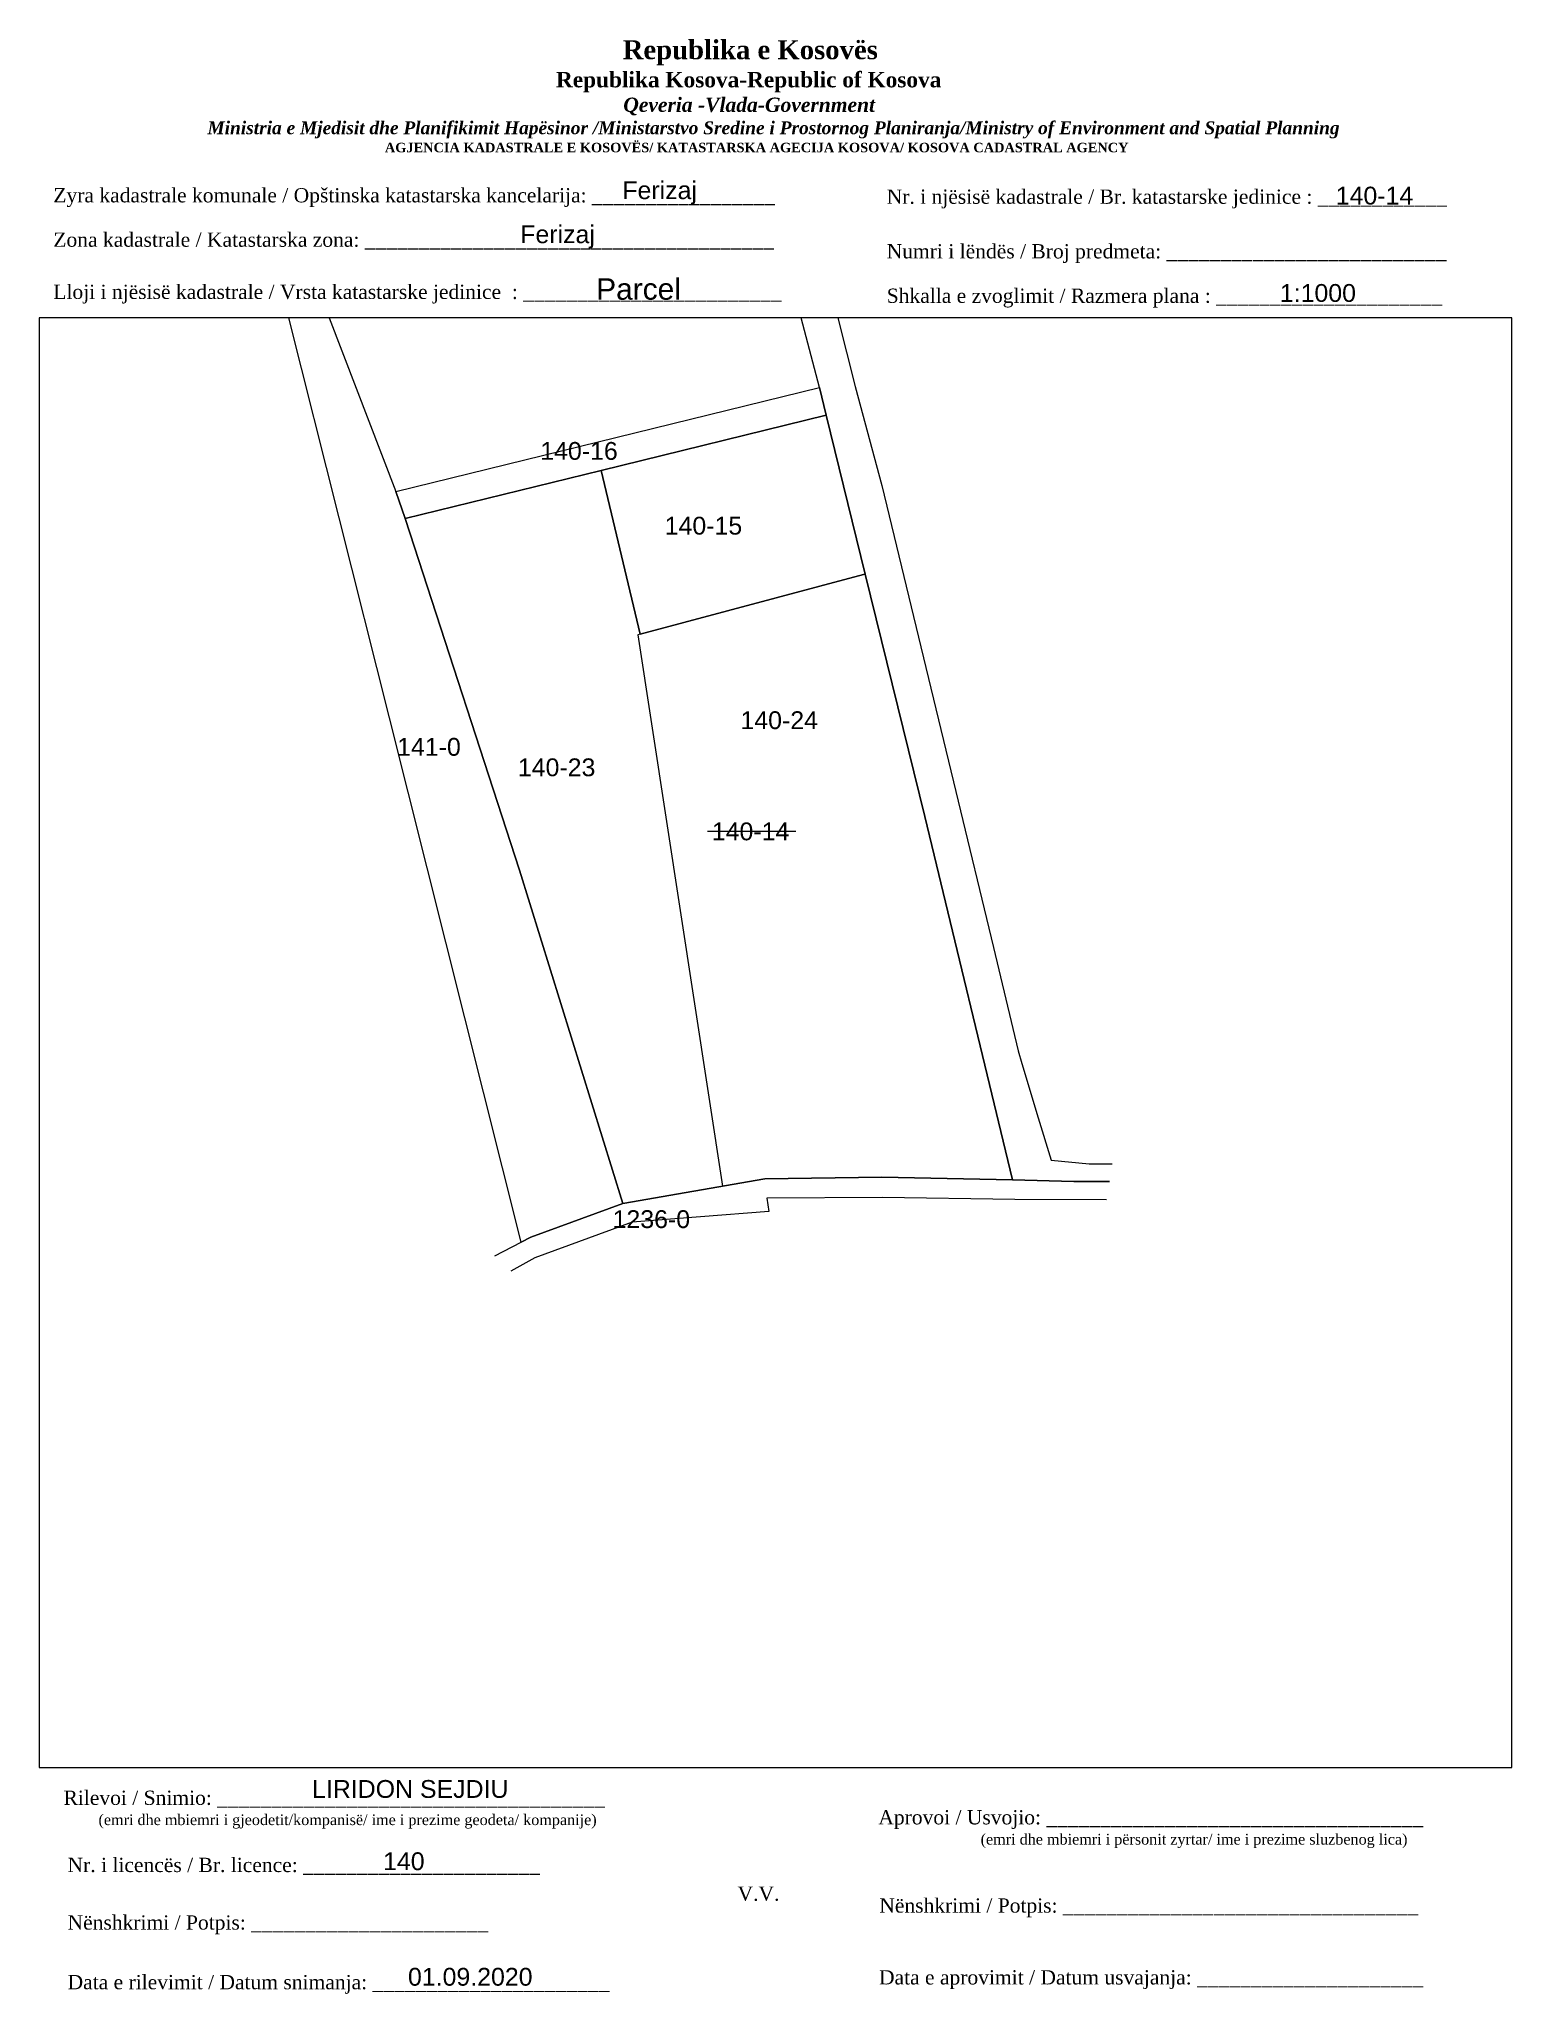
# Paper-space layout 'Manuali' of a CAD drawing. Header units: metres, sheet in millimetres. Extents: x 1 to 208, y 2 to 276.
# The model-space entities are those that its viewports show. They can reach past a viewport. Long polylines and large blocks are cut down to what shows.
import ezdxf

# ---------------------------------------------------------------- set-up
doc = ezdxf.new("R2010")
doc.units = ezdxf.units.M
doc.layers.get('0').update_dxf_attribs({"lineweight": 0})
for name, color, linetype, lineweight in [('Korniza e jashtme', 7, 'Continuous', 0), ('Ndarjet', 1, 'Continuous', 0), ('Nr Parceles Baze', 7, 'Continuous', 0), ('Nr-Kojshi', 254, 'Continuous', 0), ('Nr-Ri', 1, 'Continuous', 0), ('Parc-Baz', 7, 'Continuous', 0), ('Parc-Kojshi', 254, 'Continuous', 0)]:
    doc.layers.add(name, color=color, linetype=linetype, lineweight=lineweight)
doc.styles.get("Standard").update_dxf_attribs({"font": 'arial.ttf'})

msp = doc.modelspace()

# ---------------------------------------------------------------- linework, layer by layer
at = {"layer": 'Ndarjet', "flags": 128}
for points in [[(7514665.31, 4692465.41), (7514665.01, 4692465.33), (7514676.87, 4692387.98)], [(7514674.75, 4692437.77), (7514687.17, 4692437.77)]]:
    msp.add_lwpolyline(points, dxfattribs=at)
at = {"layer": 'Parc-Baz', "flags": 128}
msp.add_lwpolyline([(7514717.56, 4692388.84), (7514699.22, 4692389.22), (7514682.79, 4692389.01), (7514662.9, 4692385.55), (7514648.41, 4692432.28), (7514633.01, 4692479.64), (7514632.36, 4692481.64), (7514659.85, 4692488.39), (7514665.31, 4692465.41), (7514696.67, 4692473.79), (7514696.89, 4692473.85), (7514705.25, 4692439.83), (7514717.56, 4692388.84)], dxfattribs=at)
at = {"layer": 'Parc-Kojshi', "flags": 128}
for points in [[(7514731.17, 4692388.6), (7514728.93, 4692388.62), (7514726.18, 4692388.63), (7514717.56, 4692388.84), (7514705.25, 4692439.83), (7514696.89, 4692473.85), (7514691.42, 4692496.14), (7514690.47, 4692500.03), (7514682.09, 4692532.03)], [(7514690.29, 4692520.68), (7514695.49, 4692500.16), (7514699.22, 4692486.29), (7514704.38, 4692464.99), (7514709.61, 4692443.36), (7514714.91, 4692421.44), (7514714.92, 4692421.45), (7514714.91, 4692421.43), (7514718.36, 4692406.96), (7514718.89, 4692405.16), (7514721.16, 4692397.57), (7514723, 4692391.62), (7514728.31, 4692391.1), (7514731.56, 4692391.11)], [(7514662.9, 4692385.55), (7514649.99, 4692380.8), (7514648.63, 4692380.11), (7514630.13, 4692453.69), (7514603.85, 4692558.38), (7514592.31, 4692606.61), (7514592.54, 4692607.84), (7514603.04, 4692577.96), (7514604.4, 4692574.09), (7514609.05, 4692558.92), (7514609.97, 4692554.74), (7514614.15, 4692538.16), (7514615.22, 4692534.31), (7514617.11, 4692526.18), (7514620.26, 4692513.54), (7514631.05, 4692485.44), (7514632.36, 4692481.64), (7514633.01, 4692479.64), (7514648.41, 4692432.28), (7514662.9, 4692385.55)], [(7514691.42, 4692496.14), (7514696.89, 4692473.85), (7514696.67, 4692473.79), (7514665.31, 4692465.41), (7514659.85, 4692488.39), (7514691.42, 4692496.14)], [(7514644.93, 4692378.21), (7514648.63, 4692380.11), (7514649.99, 4692380.8), (7514662.9, 4692385.55), (7514682.79, 4692389.01), (7514699.22, 4692389.22), (7514717.56, 4692388.84), (7514726.18, 4692388.63), (7514728.93, 4692388.62), (7514731.17, 4692388.6)], [(7514730.77, 4692386.03), (7514717.87, 4692386.08), (7514699.31, 4692386.36), (7514683.11, 4692386.29), (7514683.35, 4692384.42), (7514664.21, 4692382.9), (7514650.56, 4692377.91), (7514647.15, 4692376.04)]]:
    msp.add_lwpolyline(points, dxfattribs=at)
msp.add_lwpolyline([(7514632.36, 4692481.64), (7514631.05, 4692485.44), (7514659.41, 4692492.4), (7514690.47, 4692500.03), (7514691.42, 4692496.14), (7514659.85, 4692488.39), (7514632.36, 4692481.64)], close=True, dxfattribs=at)

# ---------------------------------------------------------------- texts
at = {"layer": 'Nr Parceles Baze'}
msp.add_text('140-14', height=2.5, dxfattribs=at).set_placement((7514675.37, 4692436.49))
at = {"layer": 'Nr-Kojshi'}
for s, p in [('140-16', (7514651.3, 4692489.87)), ('140-15', (7514668.76, 4692479.38)), ('141-0', (7514631.22, 4692448.35)), ('1236-0', (7514661.45, 4692382.09))]:
    msp.add_text(s, height=2.5, dxfattribs=at).set_placement(p)
at = {"layer": 'Nr-Ri'}
for s, p in [('140-24', (7514679.39, 4692452.09)), ('140-23', (7514648.16, 4692445.48))]:
    msp.add_text(s, height=2.5, dxfattribs=at).set_placement(p)

psp = doc.layouts.new('Manuali')

# ---------------------------------------------------------------- texts
for s, insert, char_height, width, attachment_point in [('\\pi77.297;{\\fBook Antiqua|b1|i0|c0|p18;\\H1.333x;Republika e Kosovës\\fTimes New Roman|b1|i0|c0|p18;\\P\\pi67.927;\\fBook Antiqua|b1|i0|c0|p18;\\H0.8125x;Republika Kosova-Republic of Kosova\\fTimes New Roman|b1|i0|c0|p18;\\P\\pi77.378;\\fBook Antiqua|b1|i1|c0|p18;\\H0.9233x;Qeveria -Vlada-Government \\P\\pi13.032,l6,t23.033;\\fTimes New Roman|b1|i1|c0|p18;\\H0.9x;Ministria e Mjedisit dhe Planifikimit Hapësinor /Ministarstvo Sredine i Prostornog Planiranja/Ministry of Environment and Spatial Planning\\P\\pi43.931,l0,tz;\\fBook Antiqua|b1|i0|c0|p18;\\H0.7406x;AGJENCIA KADASTRALE E KOSOVËS/ KATASTARSKA AGECIJA KOSOVA/ KOSOVA CADASTRAL AGENCY}', (5.57, 275.89), 2, 191.8237, 1), ('{\\fTimes New Roman|b0|i0|c0|p18;Zyra kadastrale komunale / Opštinska katastarska kancelarija: _________________}', (2.98, 255.14), 2, 100.6873, 1), ('Ferizaj', (88.05, 254.47), 2.5, 9.9735, 5), ('{\\fTimes New Roman|b0|i0|c0|p18;Nr. i njësisë kadastrale / Br. katastarske jedinice : ____________}', (119.91, 254.94), 2, 79.9484, 1), ('140-14', (188.35, 254.07), 2.5, 9.6047, 5), ('Ferizaj', (73.73, 248.29), 2.5, 41.1507, 5), ('{\\fTimes New Roman|b0|i0|c0|p18;Zona kadastrale / Katastarska zona: ______________________________________}', (2.98, 248.91), 2, 100.6873, 1), ('{\\fTimes New Roman|b0|i0|c0|p18;Numri i lëndës / Broj predmeta: __________________________}', (119.91, 247.28), 2, 79.9484, 1), ('{\\fTimes New Roman|b0|i0|c0|p18;Lloji i njësisë kadastrale / Vrsta katastarske jedinice  : ________________________}', (2.98, 241.59), 2, 100.6873, 1), ('{\\fArial|b0|i0|c0|p34;Parcel}', (85.09, 240.96), 3, 11.2939, 5), ('1:1000', (180.41, 240.41), 2.5, 10.1784, 5), ('{\\fTimes New Roman|b0|i0|c0|p18;Shkalla e zvoglimit / Razmera plana : _____________________}', (119.91, 241.04), 2, 79.9484, 1), ('{\\fTimes New Roman|b0|i0|c0|p18;Rilevoi / Snimio: ____________________________________\\P     \\H0.75x;(emri dhe mbiemri i gjeodetit/kompanisë/ ime i prezime geodeta/ kompanije)}', (42.38, 27.65), 2, 74.7958, 5), ('LIRIDON SEJDIU', (53.06, 30.53), 2.5, 27.1816, 5), ('{\\fTimes New Roman|b0|i0|c0|p18; Aprovoi / Usvojio: ___________________________________\\P                    \\H0.75x;(emri dhe mbiemri i përsonit zyrtar/ ime i prezime sluzbenog lica)}', (117.98, 27.58), 2, 83.344, 1), ('{\\fTimes New Roman|b0|i0|c0|p18;Nr. i licencës / Br. licence: ______________________\\P                                }', (4.98, 20.89), 2, 83.344, 1), ('140', (52.16, 20.39), 2.5, 5.3971, 5), ('{\\fTimes New Roman|b0|i0|c0|p18;V.V.                                 }', (101.92, 15.84), 2, 5.7076, 5), ('{\\fTimes New Roman|b0|i0|c0|p18; Nënshkrimi / Potpis: _________________________________}', (118.12, 15.2), 2, 83.344, 1), ('{\\fTimes New Roman|b0|i0|c0|p18;Nënshkrimi / Potpis: ______________________\\P                                 }', (4.98, 12.82), 2, 83.344, 1), ('{\\fTimes New Roman|b0|i0|c0|p18;Data e rilevimit / Datum snimanja: ______________________\\P                                 }', (4.98, 4.45), 2, 83.344, 1), ('01.09.2020', (61.48, 4.18), 2.5, 21.186, 5), ('{\\fTimes New Roman|b0|i0|c0|p18; Data e aprovimit / Datum usvajanja: _____________________}', (118.07, 5.12), 2, 83.344, 1)]:
    psp.add_mtext(s, dxfattribs=dict(insert=insert, char_height=char_height, width=width, attachment_point=attachment_point))

# ---------------------------------------------------------------- viewports
at = {"layer": 'Korniza e jashtme', "view_target_point": (370776.43, 310629.57)}
psp.add_viewport(center=(104.31, 135.25), size=(206.65, 203.4046), view_center_point=(7143907.88, 4381778.53), view_height=203.4046, dxfattribs=at)

doc.saveas('drawing.dxf')
